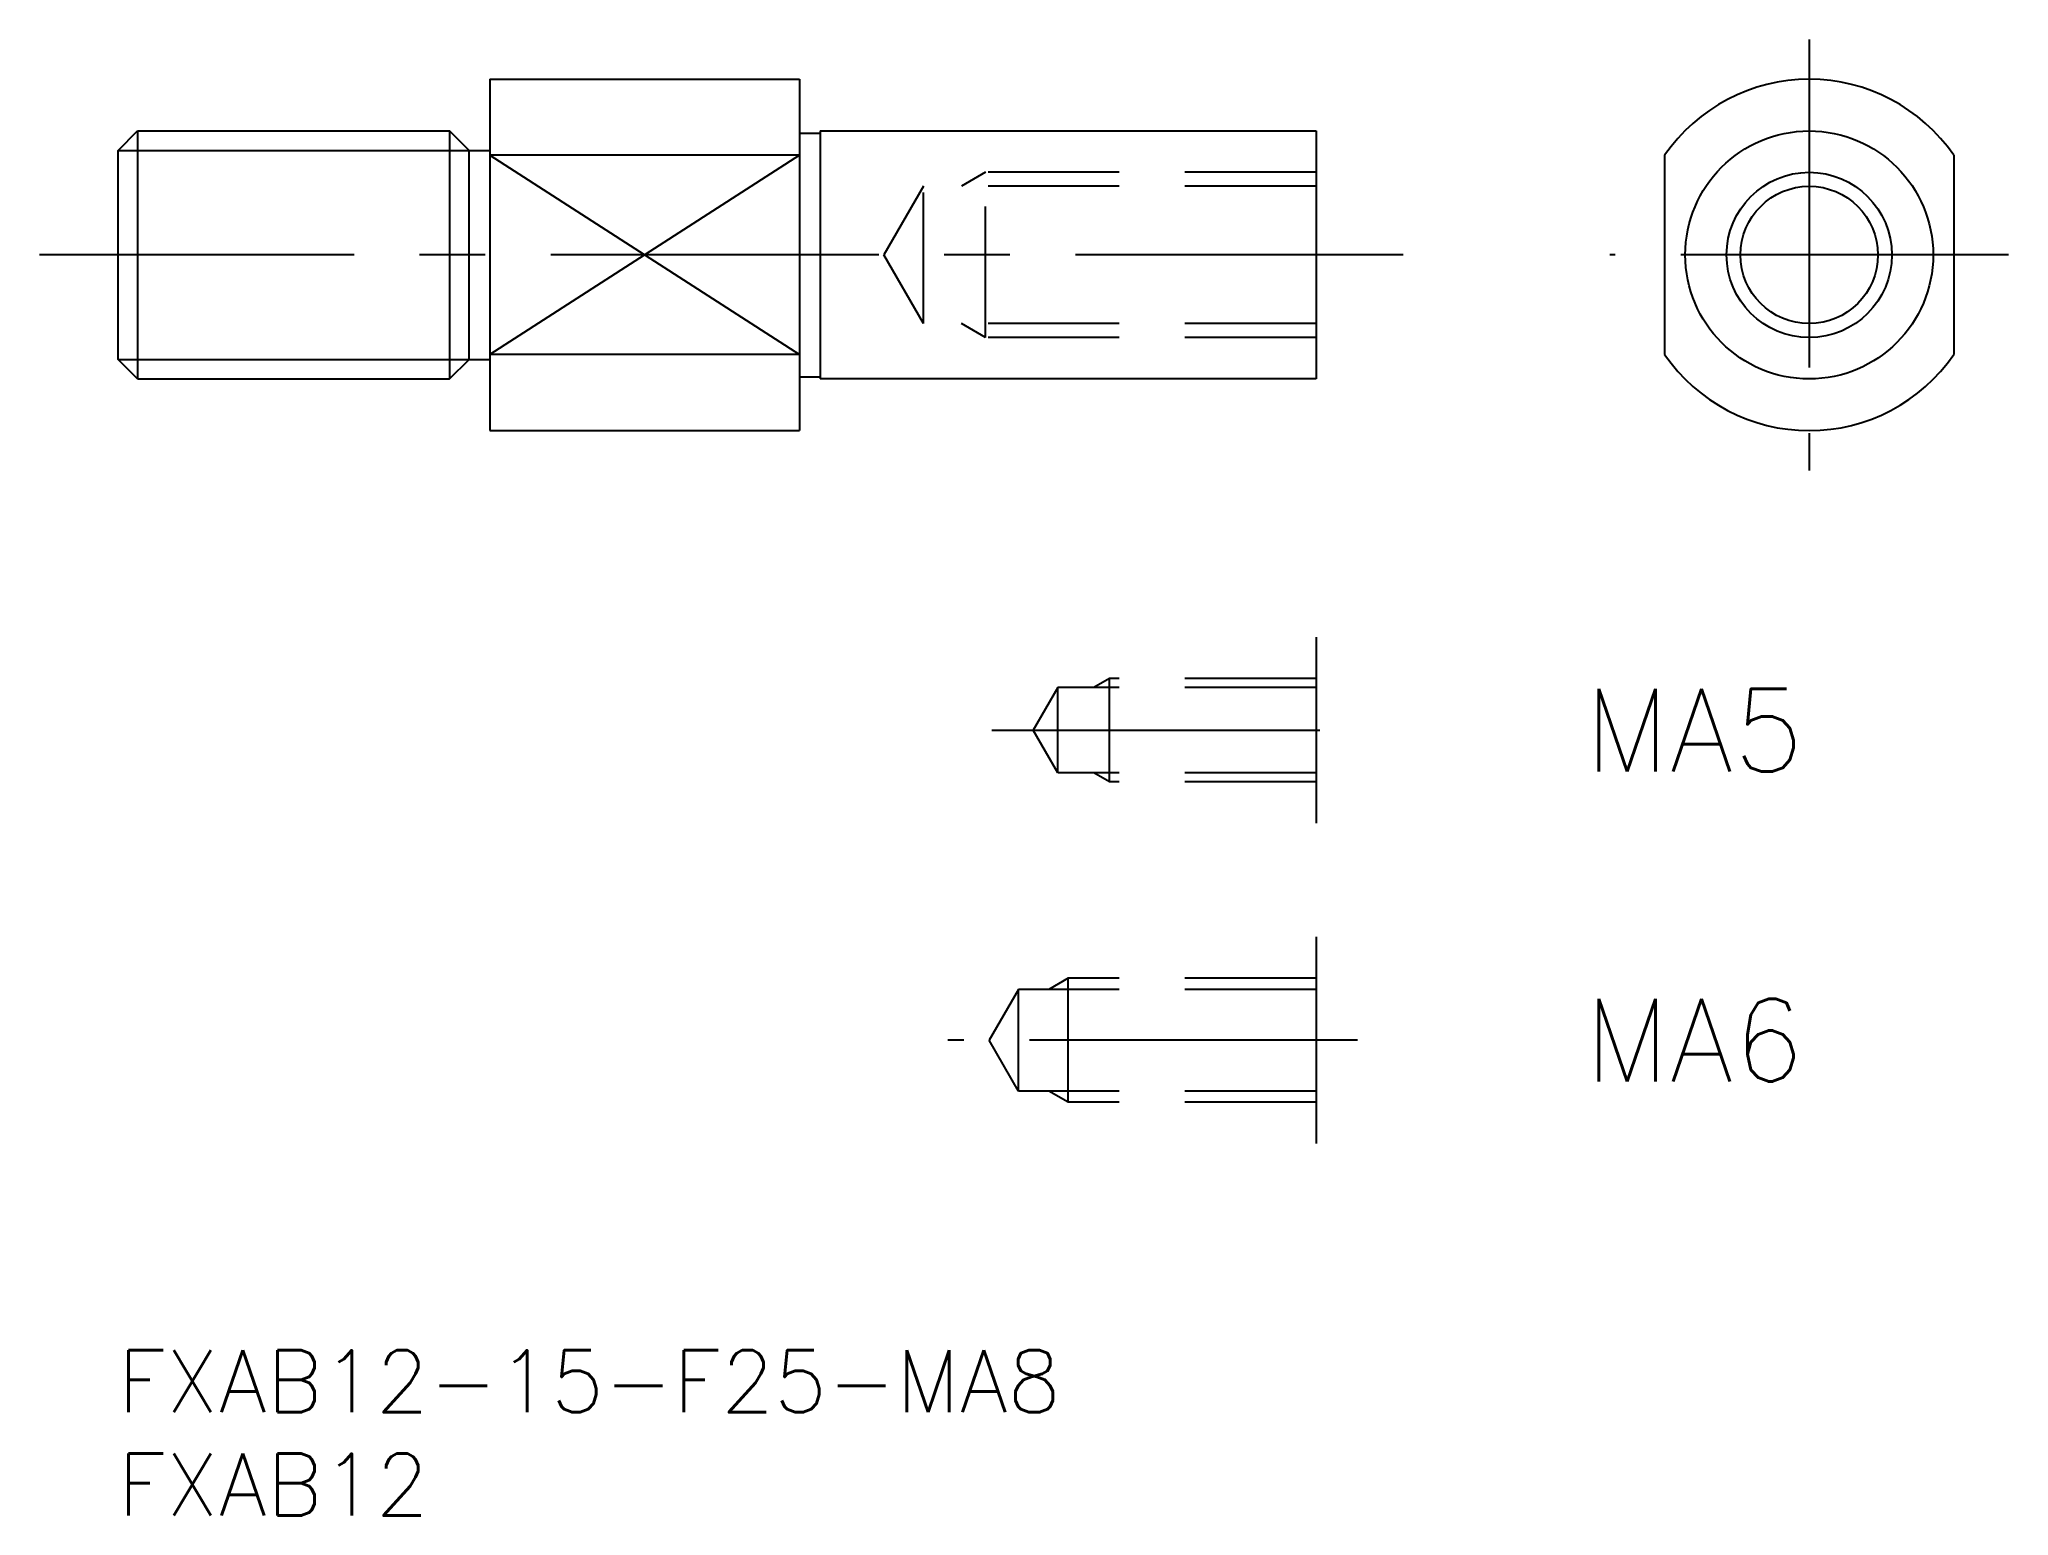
# Model space of a CAD drawing. Extents: x -3.8 to 91.5, y -8 to 63.4.
import ezdxf

# ---------------------------------------------------------------- set-up
doc = ezdxf.new("R2010")
doc.units = 0
doc.header["$LTSCALE"] = 0.5
doc.linetypes.add('CENTER', pattern=[50.8, 31.75, -6.35, 6.35, -6.35])
doc.linetypes.add('DASHED', pattern=[19.05, 12.7, -6.35])
for name, color, linetype in [('MSM_CENTER', 1, 'CENTER'), ('MSM_CONTINUOUS', 7, 'CONTINUOUS'), ('MSM_DASHED', 4, 'DASHED'), ('MSM_NARROW', 5, 'CONTINUOUS'), ('MSM_PART_NUMBER', 7, 'CONTINUOUS')]:
    doc.layers.add(name, color=color, linetype=linetype)
doc.styles.get("Standard").update_dxf_attribs({"font": 'txt.shx', "height": 3, "bigfont": 'bigfont.shx'})

# ---------------------------------------------------------------- blocks, each defined once
blk = doc.blocks.new('*U5')
at = {"layer": 'MSM_PART_NUMBER'}
blk.add_text('FXAB12-15-F25-MA8', height=3, dxfattribs=at).set_placement((0, -3))
blk = doc.blocks.new('*U6')
at = {"layer": 'MSM_PART_NUMBER'}
blk.add_text('FXAB12', height=3, dxfattribs=at).set_placement((0, -8))
blk = doc.blocks.new('*U7')
at = {"layer": 'MSM_PART_NUMBER'}
blk.add_text('MA6', height=4, dxfattribs=at).set_placement((71, 13))
blk = doc.blocks.new('*U8')
at = {"layer": 'MSM_PART_NUMBER'}
blk.add_text('MA5', height=4, dxfattribs=at).set_placement((71, 28))

msp = doc.modelspace()

# ---------------------------------------------------------------- linework, layer by layer
at = {"layer": 'MSM_CENTER'}
for p, q in [((81.878, 63.43), (81.878, 42.57)), ((62.226, 53), (-3.808, 53)), ((91.531, 53), (72.226, 53)), ((42.307, 30), (60, 30)), ((60, 15), (40.181, 15))]:
    msp.add_line(p, q, dxfattribs=at)
at = {"layer": 'MSM_CONTINUOUS'}
for p, q in [((18, 61.5), (18, 44.5)), ((18, 61.5), (33, 61.5)), ((33, 61.5), (33, 44.5)), ((0, 58.053), (0.947, 59)), ((0.947, 59), (16.053, 59)), ((0.947, 59), (0.947, 47)), ((17, 58.053), (16.053, 59)), ((16.053, 59), (16.053, 47)), ((33, 58.9), (34, 58.9)), ((34, 59), (58, 59)), ((34, 59), (34, 47)), ((58, 59), (58, 47)), ((0, 47.947), (0, 58.053)), ((17, 47.947), (17, 58.053)), ((17, 58.053), (18, 58.053)), ((33, 57.822), (18, 57.822)), ((74.878, 57.822), (74.878, 48.178)), ((88.878, 57.822), (88.878, 48.178)), ((0.947, 47), (0, 47.947)), ((16.053, 47), (17, 47.947)), ((17, 47.947), (18, 47.947)), ((33, 48.178), (18, 48.178)), ((0.947, 47), (16.053, 47)), ((33, 47.1), (34, 47.1)), ((58, 47), (34, 47)), ((18, 44.5), (33, 44.5)), ((58, 34.5), (58, 25.5)), ((58, 20), (58, 10))]:
    msp.add_line(p, q, dxfattribs=at)
for radius in [6, 3.324]:
    msp.add_circle((81.878, 53), radius, dxfattribs=at)
for start, end in [(34.56032, 145.43968), (214.56032, 325.43968)]:
    msp.add_arc((81.878, 53), 8.5, start, end, dxfattribs=at)
at = {"layer": 'MSM_DASHED'}
for p, q in [((39, 56.324), (37.081, 53)), ((39, 49.677), (39, 56.324)), ((58, 56.324), (39, 56.324)), ((42, 57), (40.828, 56.324)), ((42, 49), (42, 57)), ((58, 57), (42, 57)), ((39, 49.677), (37.081, 53)), ((58, 49.677), (39, 49.677)), ((42, 49), (40.828, 49.677)), ((58, 49), (42, 49)), ((48, 32.5), (47.25, 32.067)), ((58, 32.5), (48, 32.5)), ((48, 27.5), (48, 32.5)), ((45.5, 32.067), (44.307, 30)), ((58, 32.067), (45.5, 32.067)), ((45.5, 27.933), (45.5, 32.067)), ((45.5, 27.933), (44.307, 30)), ((58, 27.933), (45.5, 27.933)), ((48, 27.5), (47.25, 27.933)), ((58, 27.5), (48, 27.5)), ((43.6, 17.459), (42.181, 15)), ((58, 17.459), (43.6, 17.459)), ((43.6, 12.542), (43.6, 17.459)), ((46, 18), (45.062, 17.459)), ((58, 18), (46, 18)), ((46, 12), (46, 18)), ((43.6, 12.542), (42.181, 15)), ((58, 12.542), (43.6, 12.542)), ((46, 12), (45.062, 12.542)), ((58, 12), (46, 12))]:
    msp.add_line(p, q, dxfattribs=at)
at = {"layer": 'MSM_NARROW'}
for p, q in [((0, 58.053), (17, 58.053)), ((18, 57.822), (33, 48.178)), ((33, 57.822), (18, 48.178)), ((0, 47.947), (17, 47.947))]:
    msp.add_line(p, q, dxfattribs=at)
msp.add_circle((81.878, 53), 4, dxfattribs=at)

# ---------------------------------------------------------------- block references
at = {"layer": 'MSM_CONTINUOUS'}
for name in ['*U8', '*U7', '*U5', '*U6']:
    msp.add_blockref(name, (0, 0), dxfattribs=at)

doc.saveas('drawing.dxf')
